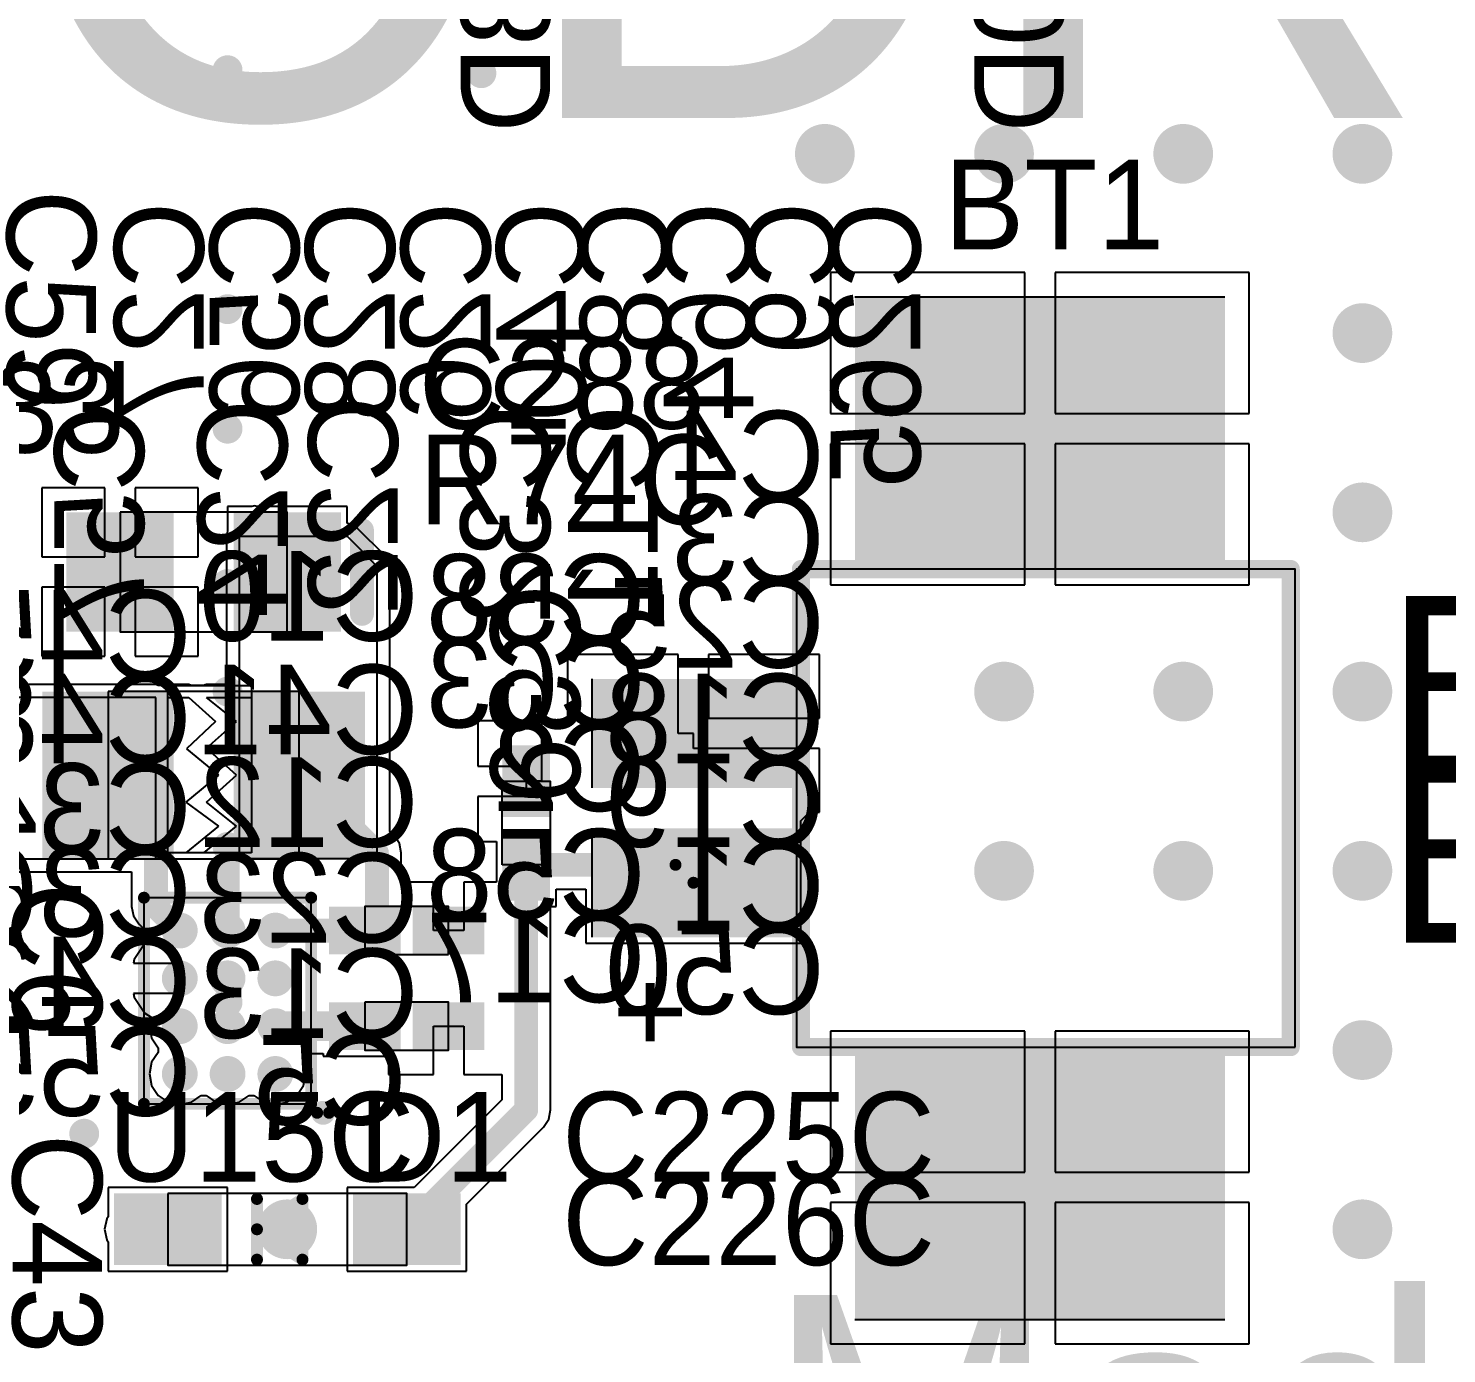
# Model space of a CAD drawing. Header units: millimetres. Extents: x 15 to 122, y 23 to 96.
# Drawn here: x 90.83 to 102.71, y 61.96 to 73.05 of the extents above; entities that cross this region are included whole.
import ezdxf

# ---------------------------------------------------------------- set-up
doc = ezdxf.new("R2010")
doc.units = ezdxf.units.MM
for name, color, linetype in [('BottomLayer', 5, 'Continuous'), ('BottomOverlay', 54, 'Continuous'), ('TopLayer', 1, 'Continuous'), ('TopOverlay', 2, 'Continuous'), ('TopPaste', 8, 'Continuous'), ('TopSolder', 216, 'Continuous'), ('Upper Modules', 80, 'Continuous')]:
    doc.layers.add(name, color=color, linetype=linetype)
doc.styles.get("Standard").update_dxf_attribs({"font": 'ARExthalf2.shx', "width": 0.1})

msp = doc.modelspace()

# ---------------------------------------------------------------- linework, layer by layer
at = {"layer": 'BottomLayer'}
for points, const_width in [([(92.43750118, 72.69999938, 1), (92.56249966, 72.69999938, 1)], 0.12499848), ([(94.56250073999999, 72.6750007, 1), (94.68749921999999, 72.6750007, 1)], 0.12499848), ([(97.37497162, 71.99997791999999, 1), (97.62496858, 71.99997791999999, 1)], 0.2499995), ([(98.87497116, 71.99997791999999, 1), (99.12496811999999, 71.99997791999999, 1)], 0.2499995), ([(100.3749707, 71.99997791999999, 1), (100.62496766, 71.99997791999999, 1)], 0.2499995), ([(101.87497024, 71.99997791999999, 1), (102.1249672, 71.99997791999999, 1)], 0.2499995), ([(92.43750118, 70.70000084, 1), (92.56249966, 70.70000084, 1)], 0.12499848), ([(101.87497024, 70.49997838, 1), (102.1249672, 70.49997838, 1)], 0.2499995), ([(92.43750118, 69.7000003, 1), (92.56249966, 69.7000003, 1)], 0.12499848), ([(101.87497024, 68.99997884, 1), (102.1249672, 68.99997884, 1)], 0.2499995), ([(92.43750118, 68.40000035999999, 1), (92.56249966, 68.40000035999999, 1)], 0.12499848), ([(98.87497116, 67.49997929999999, 1), (99.12496811999999, 67.49997929999999, 1)], 0.2499995), ([(100.3749707, 67.49997929999999, 1), (100.62496766, 67.49997929999999, 1)], 0.2499995), ([(101.87497024, 67.49997929999999, 1), (102.1249672, 67.49997929999999, 1)], 0.2499995), ([(92.43750118, 67.49999962, 1), (92.56249966, 67.49999962, 1)], 0.12499848), ([(92.43750118, 66.19999967999999, 1), (92.56249966, 66.19999967999999, 1)], 0.12499848), ([(98.87497116, 65.99997976, 1), (99.12496811999999, 65.99997976, 1)], 0.2499995), ([(100.3749707, 65.99997976, 1), (100.62496766, 65.99997976, 1)], 0.2499995), ([(101.87497024, 65.99997976, 1), (102.1249672, 65.99997976, 1)], 0.2499995), ([(92.43750118, 64.89999974, 1), (92.56249966, 64.89999974, 1)], 0.12499848), ([(101.87497024, 64.49998022, 1), (102.1249672, 64.49998022, 1)], 0.2499995), ([(92.874973, 62.99998067999999, 1), (93.12496996, 62.99998067999999, 1)], 0.2499995), ([(101.87497024, 62.99998067999999, 1), (102.1249672, 62.99998067999999, 1)], 0.2499995)]:
    msp.add_lwpolyline(points, format="xyb", close=True, dxfattribs=dict(at, const_width=const_width))
at = {"layer": 'TopLayer'}
for p, q in [((99.17289538, 71.00818665999999), (97.54729538, 71.00818665999999)), ((97.54729538, 71.00818665999999), (97.54729538, 69.82708665999999)), ((99.17289538, 69.82708665999999), (99.17289538, 71.00818665999999)), ((101.05249538, 71.00818665999999), (99.42689537999999, 71.00818665999999)), ((99.42689537999999, 71.00818665999999), (99.42689537999999, 69.82708665999999)), ((101.05249538, 69.82708665999999), (101.05249538, 71.00818665999999)), ((97.54729538, 69.82708665999999), (99.17289538, 69.82708665999999)), ((99.42689537999999, 69.82708665999999), (101.05249538, 69.82708665999999)), ((99.17289538, 69.57308666), (97.54729538, 69.57308666)), ((97.54729538, 69.57308666), (97.54729538, 68.39198666)), ((99.17289538, 68.39198666), (99.17289538, 69.57308666)), ((101.05249538, 69.57308666), (99.42689537999999, 69.57308666)), ((99.42689537999999, 69.57308666), (99.42689537999999, 68.39198666)), ((101.05249538, 68.39198666), (101.05249538, 69.57308666)), ((91.47299968, 69.20399671999999), (90.94600048, 69.20399671999999)), ((90.94600048, 69.20399671999999), (90.94600048, 68.62699762)), ((91.47299968, 68.62699762), (91.47299968, 69.20399671999999)), ((92.25399888, 69.20399671999999), (91.72699967999999, 69.20399671999999)), ((91.72699967999999, 69.20399671999999), (91.72699967999999, 68.62699762)), ((92.25399888, 68.62699762), (92.25399888, 69.20399671999999)), ((92.70283466, 69.04999652), (92.50000041999999, 69.04999652)), ((92.50000041999999, 69.04999652), (92.50000041999999, 68.84714196)), ((92.72500124, 69.05440596), (92.70283466, 69.04999652)), ((92.74716782, 69.04999652), (92.72500124, 69.05440596)), ((93.20283366, 69.04999652), (92.74716782, 69.04999652)), ((93.22500024, 69.05440596), (93.20283366, 69.04999652)), ((93.24716681999999, 69.04999652), (93.22500024, 69.05440596)), ((93.49999842, 69.04999652), (93.24716681999999, 69.04999652)), ((93.49999842, 68.90823911999999), (93.49999842, 69.04999652)), ((93.50000096, 68.90823911999999), (93.49999842, 68.90823911999999)), ((93.57653877999999, 68.87653738), (93.50000096, 68.90823911999999)), ((93.82653065999999, 68.62654296), (93.57653877999999, 68.87653738)), ((92.49771188, 68.81436579999999), (92.49176066, 68.79999955999999)), ((92.49176066, 68.79999955999999), (92.49176066, 67.55824436)), ((92.50000041999999, 68.84714196), (92.49559606, 68.82500078)), ((92.49559606, 68.82500078), (92.49771188, 68.81436579999999)), ((92.60000022, 68.79999955999999), (93.50000096, 68.79999955999999)), ((92.60000022, 66.09999988), (92.60000022, 68.79999955999999)), ((93.50000096, 68.79999955999999), (93.74999792, 68.5500026)), ((90.94600048, 68.62699762), (91.47299968, 68.62699762)), ((91.72699967999999, 68.62699762), (92.25399888, 68.62699762)), ((93.82653574, 68.62654042), (93.82653065999999, 68.62654296)), ((93.83582197999999, 68.60412237999999), (93.82653574, 68.62654042)), ((93.74999792, 68.5500026), (93.74999792, 66.09999988)), ((93.85824002, 68.5500026), (93.83582197999999, 68.60412237999999)), ((93.85823748, 68.54999751999999), (93.85824002, 68.5500026)), ((93.85823748, 66.33014928), (93.85823748, 68.54999751999999)), ((97.54729538, 68.39198666), (99.17289538, 68.39198666)), ((99.42689537999999, 68.39198666), (101.05249538, 68.39198666)), ((91.47299968, 68.37299761999999), (90.94600048, 68.37299761999999)), ((90.94600048, 68.37299761999999), (90.94600048, 67.79599852)), ((91.47299968, 67.79599852), (91.47299968, 68.37299761999999)), ((92.25399888, 68.37299761999999), (91.72699967999999, 68.37299761999999)), ((91.72699967999999, 68.37299761999999), (91.72699967999999, 67.79599852)), ((92.25399888, 67.79599852), (92.25399888, 68.37299761999999)), ((90.94600048, 67.79599852), (91.47299968, 67.79599852)), ((91.72699967999999, 67.79599852), (92.25399888, 67.79599852)), ((96.27297738, 67.81058066), (95.34587737999999, 67.81058066)), ((95.34587737999999, 67.81058066), (95.34587737999999, 67.25399553999999)), ((96.27297738, 67.15018065999999), (96.27297738, 67.81058066)), ((97.45407738, 67.81058066), (96.52697737999999, 67.81058066)), ((96.52697737999999, 67.81058066), (96.52697737999999, 67.27718066)), ((97.45407738, 67.27718066), (97.45407738, 67.81058066)), ((91.90000162, 67.55823928), (90.70400198, 67.55823928)), ((91.91988982, 67.55000206), (91.90000162, 67.55823928)), ((92.00000141999999, 67.55824436), (91.98010305999999, 67.55000206)), ((92.1749998, 67.55824436), (92.00000141999999, 67.55824436)), ((92.19490578, 67.54999952), (92.1749998, 67.55824436)), ((92.31304879999999, 67.55758396), (92.29927692, 67.54999952)), ((92.31914479999999, 67.55581866), (92.31304879999999, 67.55758396)), ((92.32500204, 67.55824436), (92.31914479999999, 67.55581866)), ((92.49176066, 67.55824436), (92.32500204, 67.55824436)), ((91.90000162, 67.44999972), (90.34999964, 67.44999972)), ((91.90000162, 66.09999988), (91.90000162, 67.44999972)), ((91.98010305999999, 67.55000206), (91.91988982, 67.55000206)), ((92.00000141999999, 66.14999978), (92.00000141999999, 67.54999952)), ((92.00000141999999, 67.54999952), (92.70000256, 67.54999952)), ((92.00000141999999, 66.15000232), (92.00000141999999, 67.4500048)), ((92.00000141999999, 67.4500048), (92.1749998, 67.4500048)), ((92.1749998, 67.4500048), (92.40000062, 67.25000265999999)), ((92.29927692, 67.54999952), (92.19490578, 67.54999952)), ((92.57500153999999, 67.25000265999999), (92.32500204, 67.4500048)), ((92.32500204, 67.4500048), (92.70000001999999, 67.4500048)), ((92.70000001999999, 67.4500048), (92.70000001999999, 66.15000232)), ((92.70000256, 67.54999952), (92.70000256, 66.14999978)), ((92.40000062, 67.25000265999999), (92.15533257999999, 67.02100641999999)), ((92.32500204, 67.02500438), (92.57500153999999, 67.25000265999999)), ((94.87300304, 67.25399553999999), (94.59600334, 67.25399553999999)), ((94.59600334, 67.25399553999999), (94.59600334, 66.87699604)), ((94.87300304, 66.87699604), (94.87300304, 67.25399553999999)), ((95.34587737999999, 67.25399553999999), (95.12700303999999, 67.25399553999999)), ((95.12700303999999, 67.25399553999999), (95.12700303999999, 66.74999604)), ((96.52697737999999, 67.27718066), (97.45407738, 67.27718066)), ((96.39997738, 67.15018065999999), (96.27297738, 67.15018065999999)), ((96.39997738, 67.02318066), (96.39997738, 67.15018065999999)), ((92.15533257999999, 67.02100641999999), (92.42500184, 66.80000356)), ((92.57500153999999, 66.80000356), (92.32500204, 67.02500438)), ((97.45407738, 67.02318066), (96.39997738, 67.02318066)), ((97.45407738, 66.48978066), (97.45407738, 67.02318066)), ((94.59600334, 66.87699604), (94.87300304, 66.87699604)), ((92.42500184, 66.80000356), (92.15000112, 66.57500274)), ((92.32500204, 66.57500274), (92.57500153999999, 66.80000356)), ((95.12700303999999, 66.74999604), (95.00000304, 66.74999604)), ((95.00000304, 66.74999604), (95.00000304, 66.62299603999999)), ((95.00000304, 66.62299603999999), (94.59600334, 66.62299603999999)), ((94.59600334, 66.62299603999999), (94.59600334, 66.24599654)), ((92.15000112, 66.57500274), (92.42500184, 66.37500313999999)), ((92.57500153999999, 66.37500313999999), (92.32500204, 66.57500274)), ((97.30007972, 66.4190696), (97.37079078, 66.48978066)), ((97.37079078, 66.48978066), (97.45407738, 66.48978066)), ((92.42500184, 66.37500313999999), (92.15000112, 66.15000232)), ((92.30000082, 66.15000232), (92.57500153999999, 66.37500313999999)), ((97.30007717999999, 65.39359286), (97.30007717999999, 66.40638992)), ((97.30007717999999, 66.40638992), (97.30007972, 66.40638992)), ((97.30007972, 66.40638992), (97.30007972, 66.4190696)), ((93.89418355999999, 66.2942032), (93.85823748, 66.33014928)), ((93.89419117999999, 66.29419811999999), (93.89418355999999, 66.2942032)), ((93.9383948, 66.22804128), (93.89419117999999, 66.29419811999999)), ((92.15000112, 66.15000232), (92.00000141999999, 66.15000232)), ((92.70000256, 66.14999978), (92.00000141999999, 66.14999978)), ((92.60000022, 66.15000486), (92.30000082, 66.15000232)), ((92.60000022, 66.15000232), (92.60000022, 66.15000486)), ((92.70000001999999, 66.15000232), (92.60000022, 66.15000232)), ((93.95391674, 66.15000486), (93.9383948, 66.22804128)), ((93.95391674, 65.90399823999999), (93.95391674, 66.15000486)), ((94.59600334, 66.24599654), (94.75000354, 66.24599654)), ((94.75000354, 66.24599654), (94.75000354, 65.90399823999999)), ((89.90000054, 66.09999988), (91.90000162, 66.09999988)), ((93.74999792, 66.09999988), (92.60000022, 66.09999988)), ((90.74176924, 65.99176032), (91.6960828, 65.99176032)), ((91.6960828, 65.99176032), (91.6960828, 65.70000068)), ((94.22299926, 65.90399823999999), (93.95391674, 65.90399823999999)), ((94.22299926, 65.49999853999999), (94.22299926, 65.90399823999999)), ((94.75000354, 65.90399823999999), (94.47699926, 65.90399823999999)), ((94.47699926, 65.90399823999999), (94.47699926, 65.49999853999999)), ((95.25000254, 65.70002353999999), (95.25000254, 65.84610402)), ((95.25000254, 65.84610402), (95.49987757999999, 65.84610402)), ((95.49987757999999, 65.84610402), (95.49987757999999, 65.39359286)), ((91.6960828, 65.70000068), (91.71160474, 65.62196426)), ((95.20392186, 64.00000154), (95.20392186, 65.70002353999999)), ((95.20392186, 65.70002353999999), (95.25000254, 65.70002353999999)), ((91.71160474, 65.62196426), (91.75580835999999, 65.55580742)), ((91.75580835999999, 65.55580742), (91.81991033999999, 65.49170798)), ((91.81991033999999, 65.49170798), (91.81010848, 65.39218824)), ((94.47699926, 65.49999853999999), (94.22299926, 65.49999853999999)), ((91.80873179999999, 65.39126876), (91.71944064, 65.25763427999999)), ((91.81010848, 65.39218824), (91.80873179999999, 65.39126876)), ((95.49987757999999, 65.39359286), (97.30007717999999, 65.39359286)), ((91.71944064, 65.25763427999999), (91.71334718, 65.22700188)), ((91.71334718, 65.22700188), (92.09999868, 65.22700188)), ((92.09999868, 65.22700188), (92.09999868, 64.97300188)), ((92.09999868, 64.97300188), (91.71334718, 64.97300188)), ((91.71334718, 64.97300188), (91.71944064, 64.94236948)), ((91.71944064, 64.94236948), (91.80873179999999, 64.808735)), ((91.80873179999999, 64.808735), (91.85992804, 64.77452882)), ((91.85992804, 64.77452882), (91.84510205999999, 64.70000014)), ((91.84510205999999, 64.70000014), (91.86450511999999, 64.60245651999999)), ((91.86450511999999, 64.60245651999999), (91.91976027999999, 64.51976427999999)), ((94.22299926, 64.2959979), (94.22299926, 64.6999976)), ((94.22299926, 64.6999976), (94.47699926, 64.6999976)), ((94.47699926, 64.6999976), (94.47699926, 64.2959979)), ((99.17289538, 64.65818666), (97.54729538, 64.65818666)), ((97.54729538, 64.65818666), (97.54729538, 63.47708666)), ((99.17289538, 63.47708666), (99.17289538, 64.65818666)), ((101.05249538, 64.65818666), (99.42689537999999, 64.65818666)), ((99.42689537999999, 64.65818666), (99.42689537999999, 63.47708666)), ((101.05249538, 63.47708666), (101.05249538, 64.65818666)), ((91.91976027999999, 64.4802368), (91.86450511999999, 64.39754456)), ((91.91976027999999, 64.51976427999999), (91.91976027999999, 64.4802368)), ((93.13633899999999, 64.39329513999999), (93.19977804, 64.4705975)), ((93.19977804, 64.4705975), (93.29999882, 64.4705975)), ((93.29999882, 64.4705975), (93.29999882, 64.4499981)), ((91.86450511999999, 64.39754456), (91.84510205999999, 64.30000093999999)), ((93.15489624, 64.30000093999999), (93.13633899999999, 64.39329513999999)), ((93.29999882, 64.4499981), (93.84599976, 64.4499981)), ((93.84599976, 64.4499981), (93.84599976, 64.2959979)), ((91.84510205999999, 64.30000093999999), (91.86450511999999, 64.20245732)), ((93.13549318, 64.20245732), (93.15489624, 64.30000093999999)), ((93.84599976, 64.2959979), (94.22299926, 64.2959979)), ((94.47699926, 64.2959979), (94.79608422, 64.2959979)), ((94.79608422, 64.2959979), (94.79608422, 64.0844667)), ((91.86450511999999, 64.20245732), (91.91976027999999, 64.11976254)), ((91.91976027999999, 64.11976254), (92.00245505999999, 64.06450738)), ((92.1975423, 64.06450738), (92.28023454, 64.11976254)), ((92.28023454, 64.11976254), (92.31976456, 64.11976254)), ((92.31976456, 64.11976254), (92.4024568, 64.06450738)), ((92.59754403999999, 64.06450738), (92.68023627999999, 64.11976254)), ((92.68023627999999, 64.11976254), (92.71976375999999, 64.11976254)), ((92.71976375999999, 64.11976254), (92.80245599999999, 64.06450738)), ((92.99754324, 64.06450738), (93.08023802, 64.11976254)), ((93.08023802, 64.11976254), (93.13549318, 64.20245732)), ((92.00245505999999, 64.06450738), (92.09999868, 64.04510432)), ((92.09999868, 64.04510432), (92.1975423, 64.06450738)), ((92.4024568, 64.06450738), (92.50000041999999, 64.04510432)), ((92.50000041999999, 64.04510432), (92.59754403999999, 64.06450738)), ((92.80245599999999, 64.06450738), (92.89999961999999, 64.04510432)), ((92.89999961999999, 64.04510432), (92.99754324, 64.06450738)), ((94.79608422, 64.0844667), (94.06161528, 63.3500003)), ((95.18839992, 63.92196512), (95.20392186, 64.00000154)), ((95.14419629999999, 63.85580828), (95.18839992, 63.92196512)), ((94.5000015, 63.21161348), (95.14418868, 63.8558032)), ((95.14418868, 63.8558032), (95.14419629999999, 63.85580828)), ((97.54729538, 63.47708666), (99.17289538, 63.47708666)), ((99.42689537999999, 63.47708666), (101.05249538, 63.47708666)), ((92.50000041999999, 63.3500003), (91.50000242, 63.3500003)), ((91.50000242, 63.3500003), (91.50000242, 63.10566499999999)), ((92.50000041999999, 62.6500017), (92.50000041999999, 63.3500003)), ((94.06161528, 63.3500003), (93.50000349999999, 63.3500003)), ((93.50000349999999, 63.3500003), (93.50000349999999, 62.6500017)), ((94.5000015, 62.6500017), (94.5000015, 63.21161348)), ((99.17289538, 63.22308666), (97.54729538, 63.22308666)), ((97.54729538, 63.22308666), (97.54729538, 62.04198666)), ((99.17289538, 62.04198666), (99.17289538, 63.22308666)), ((101.05249538, 63.22308666), (99.42689537999999, 63.22308666)), ((99.42689537999999, 63.22308666), (99.42689537999999, 62.04198666)), ((101.05249538, 62.04198666), (101.05249538, 63.22308666)), ((91.48805933999999, 63.08779102), (91.47059684, 63.000001)), ((91.50000242, 63.10566499999999), (91.48805933999999, 63.08779102)), ((91.47059684, 63.000001), (91.48805933999999, 62.91221098)), ((91.48805933999999, 62.91221098), (91.50000242, 62.89433699999999)), ((91.50000242, 62.89433699999999), (91.50000242, 62.6500017)), ((91.50000242, 62.6500017), (92.50000041999999, 62.6500017)), ((93.50000349999999, 62.6500017), (94.5000015, 62.6500017)), ((97.54729538, 62.04198666), (99.17289538, 62.04198666)), ((99.42689537999999, 62.04198666), (101.05249538, 62.04198666))]:
    msp.add_line(p, q, dxfattribs=at)
for points, const_width in [([(97.37497162, 71.99997791999999, 1), (97.62496858, 71.99997791999999, 1)], 0.2499995), ([(98.87497116, 71.99997791999999, 1), (99.12496811999999, 71.99997791999999, 1)], 0.2499995), ([(100.3749707, 71.99997791999999, 1), (100.62496766, 71.99997791999999, 1)], 0.2499995), ([(101.87497024, 71.99997791999999, 1), (102.1249672, 71.99997791999999, 1)], 0.2499995), ([(97.86249921999999, 70.62499971999999, 1), (97.98749769999999, 70.62499971999999, 1)], 0.12499848), ([(98.11250125999999, 70.62499971999999, 1), (98.23749973999999, 70.62499971999999, 1)], 0.12499848), ([(101.87497024, 70.49997838, 1), (102.1249672, 70.49997838, 1)], 0.2499995), ([(101.87497024, 68.99997884, 1), (102.1249672, 68.99997884, 1)], 0.2499995), ([(91.26250225999999, 68.77500341999999, 1), (91.38750074, 68.77500341999999, 1)], 0.12499848), ([(92.66250199999999, 68.82500078, 1), (92.78750047999999, 68.82500078, 1)], 0.12499848), ([(93.16250099999999, 68.82500078, 1), (93.28749948, 68.82500078, 1)], 0.12499848), ([(100.3624993, 68.77500088, 1), (100.48749778, 68.77500088, 1)], 0.12499848), ([(100.61250134, 68.77500088, 1), (100.73749982, 68.77500088, 1)], 0.12499848), ([(91.26250225999999, 68.5000027, 1), (91.38750074, 68.5000027, 1)], 0.12499848), ([(91.56250166, 68.50000016, 1), (91.68750014, 68.50000016, 1)], 0.12499848), ([(92.66249945999999, 68.55000006, 1), (92.78749794, 68.55000006, 1)], 0.12499848), ([(93.16250099999999, 68.55000006, 1), (93.28749948, 68.55000006, 1)], 0.12499848), ([(92.68750068, 68.20000076, 1), (92.81249916, 68.20000076, 1)], 0.12499848), ([(93.16250099999999, 68.22500198, 1), (93.28749948, 68.22500198, 1)], 0.12499848), ([(98.87497116, 67.49997929999999, 1), (99.12496811999999, 67.49997929999999, 1)], 0.2499995), ([(100.3749707, 67.49997929999999, 1), (100.62496766, 67.49997929999999, 1)], 0.2499995), ([(101.87497024, 67.49997929999999, 1), (102.1249672, 67.49997929999999, 1)], 0.2499995), ([(91.44999998, 66.80000356, 1), (91.54999978, 66.80000356, 1)], 0.0999998), ([(93.04999932, 66.80000356, 1), (93.14999911999999, 66.80000356, 1)], 0.0999998), ([(93.04999932, 66.80000356, 1), (93.14999911999999, 66.80000356, 1)], 0.0999998), ([(91.44999998, 66.70000376, 1), (91.54999978, 66.70000376, 1)], 0.0999998), ([(91.44999998, 66.70000376, 1), (91.54999978, 66.70000376, 1)], 0.0999998), ([(93.04999932, 66.70000121999999, 1), (93.14999911999999, 66.70000121999999, 1)], 0.0999998), ([(93.04999932, 66.70000121999999, 1), (93.14999911999999, 66.70000121999999, 1)], 0.0999998), ([(91.85000172, 66.30000202, 1), (91.95000152, 66.30000202, 1)], 0.0999998), ([(91.85000172, 66.30000202, 1), (91.95000152, 66.30000202, 1)], 0.0999998), ([(93.69999802, 66.15000486, 1), (93.79999782, 66.15000486, 1)], 0.0999998), ([(93.69999802, 66.15000486, 1), (93.79999782, 66.15000486, 1)], 0.0999998), ([(98.87497116, 65.99997976, 1), (99.12496811999999, 65.99997976, 1)], 0.2499995), ([(100.3749707, 65.99997976, 1), (100.62496766, 65.99997976, 1)], 0.2499995), ([(101.87497024, 65.99997976, 1), (102.1249672, 65.99997976, 1)], 0.2499995), ([(92.45000051999999, 66.10000242, 1), (92.55000032, 66.10000242, 1)], 0.0999998), ([(92.45000051999999, 66.10000242, 1), (92.55000032, 66.10000242, 1)], 0.0999998), ([(94.95000313999999, 66.05002284, 1), (95.05000294, 66.05002284, 1)], 0.0999998), ([(94.95000313999999, 66.05002284, 1), (95.05000294, 66.05002284, 1)], 0.0999998), ([(96.19994729999999, 66.05002284, 1), (96.2999471, 66.05002284, 1)], 0.0999998), ([(96.22494852, 66.05002284, 1), (96.27494587999999, 66.05002284, 1)], 0.0499999), ([(96.3749787, 65.89999266, 1), (96.42497605999999, 65.89999266, 1)], 0.0499999), ([(91.85000172, 65.70000068, 1), (91.95000152, 65.70000068, 1)], 0.0999998), ([(91.85000172, 65.70000068, 1), (91.95000152, 65.70000068, 1)], 0.0999998), ([(92.0250001, 65.50000107999999, 1), (92.17499726, 65.50000107999999, 1)], 0.1499997), ([(92.04999878, 65.50000362, 1), (92.14999858, 65.50000362, 1)], 0.0999998), ([(92.42500184, 65.50000107999999, 1), (92.57499899999999, 65.50000107999999, 1)], 0.1499997), ([(92.45000051999999, 65.50000362, 1), (92.55000032, 65.50000362, 1)], 0.0999998), ([(92.82500103999999, 65.50000107999999, 1), (92.9749982, 65.50000107999999, 1)], 0.1499997), ([(92.84999972, 65.50000362, 1), (92.94999951999999, 65.50000362, 1)], 0.0999998), ([(93.69999548, 65.50000362, 1), (93.79999527999999, 65.50000362, 1)], 0.0999998), ([(93.69999548, 65.50000362, 1), (93.79999527999999, 65.50000362, 1)], 0.0999998), ([(93.69999802, 65.50000107999999, 1), (93.79999782, 65.50000107999999, 1)], 0.0999998), ([(93.69999802, 65.50000107999999, 1), (93.79999782, 65.50000107999999, 1)], 0.0999998), ([(94.33750246, 65.50000107999999, 1), (94.46250094, 65.50000107999999, 1)], 0.12499848), ([(92.0250001, 65.10000188, 1), (92.17499726, 65.10000188, 1)], 0.1499997), ([(92.03749943999999, 65.10000441999999, 1), (92.16249791999999, 65.10000441999999, 1)], 0.12499848), ([(92.42500184, 65.10000188, 1), (92.57499899999999, 65.10000188, 1)], 0.1499997), ([(92.82500103999999, 65.10000188, 1), (92.9749982, 65.10000188, 1)], 0.1499997), ([(92.83750038, 65.10000441999999, 1), (92.96249886, 65.10000441999999, 1)], 0.12499848), ([(92.0250001, 64.70000014, 1), (92.17499726, 64.70000014, 1)], 0.1499997), ([(92.03749943999999, 64.70000268, 1), (92.16249791999999, 64.70000268, 1)], 0.12499848), ([(92.42500184, 64.70000014, 1), (92.57499899999999, 64.70000014, 1)], 0.1499997), ([(92.82500103999999, 64.70000014, 1), (92.9749982, 64.70000014, 1)], 0.1499997), ([(92.83750038, 64.70000268, 1), (92.96249886, 64.70000268, 1)], 0.12499848), ([(93.58749888, 64.70000268, 1), (93.71249736, 64.70000268, 1)], 0.12499848), ([(93.58749888, 64.70000268, 1), (93.71249736, 64.70000268, 1)], 0.12499848), ([(93.68749614, 64.70000268, 1), (93.81249462, 64.70000268, 1)], 0.12499848), ([(93.68749867999999, 64.70000014, 1), (93.81249715999999, 64.70000014, 1)], 0.12499848), ([(94.33750246, 64.70000014, 1), (94.46250094, 64.70000014, 1)], 0.12499848), ([(101.87497024, 64.49998022, 1), (102.1249672, 64.49998022, 1)], 0.2499995), ([(92.0250001, 64.30000093999999, 1), (92.17499726, 64.30000093999999, 1)], 0.1499997), ([(92.42500184, 64.30000093999999, 1), (92.57499899999999, 64.30000093999999, 1)], 0.1499997), ([(92.43749864, 64.30000348, 1), (92.56249711999999, 64.30000348, 1)], 0.12499848), ([(92.82500103999999, 64.30000093999999, 1), (92.9749982, 64.30000093999999, 1)], 0.1499997), ([(92.83750038, 64.30000093999999, 1), (92.96249886, 64.30000093999999, 1)], 0.12499848), ([(97.86249921999999, 64.27499972, 1), (97.98749769999999, 64.27499972, 1)], 0.12499848), ([(98.11250125999999, 64.27499972, 1), (98.23749973999999, 64.27499972, 1)], 0.12499848), ([(94.95000313999999, 64.00000154, 1), (95.05000294, 64.00000154, 1)], 0.0999998), ([(94.95000313999999, 64.00000154, 1), (95.05000294, 64.00000154, 1)], 0.0999998), ([(91.23750104, 63.7999994, 1), (91.36249952, 63.7999994, 1)], 0.12499848), ([(92.874973, 62.99998067999999, 1), (93.12496996, 62.99998067999999, 1)], 0.2499995), ([(101.87497024, 62.99998067999999, 1), (102.1249672, 62.99998067999999, 1)], 0.2499995), ([(91.63750277999999, 63.000001, 1), (91.76250126, 63.000001, 1)], 0.12499848), ([(93.95000259999999, 63.000001, 1), (94.0500024, 63.000001, 1)], 0.0999998), ([(100.3624993, 62.42500088, 1), (100.48749778, 62.42500088, 1)], 0.12499848), ([(100.61250134, 62.42500088, 1), (100.73749982, 62.42500088, 1)], 0.12499848)]:
    msp.add_lwpolyline(points, format="xyb", close=True, dxfattribs=dict(at, const_width=const_width))
for points, const_width in [([(91.49999987999999, 66.70000376), (91.49999987999999, 66.80000356)], 0.1999996), ([(93.09999922, 66.80000356), (93.74999792, 66.15000486)], 0.1999996), ([(93.09999922, 66.70000121999999), (93.09999922, 66.80000356)], 0.1999996), ([(91.49999987999999, 66.70000376), (91.90000162, 66.30000202)], 0.1999996), ([(92.50000041999999, 66.10000242), (93.09999922, 66.70000121999999)], 0.1999996), ([(91.90000162, 65.70000068), (91.90000162, 66.30000202)], 0.1999996), ([(93.74999792, 65.50000107999999), (93.74999792, 66.15000486)], 0.1999996), ([(92.50000041999999, 65.50000362), (92.50000041999999, 66.10000242)], 0.1999996), ([(95.00000304, 64.00000154), (95.00000304, 66.05002284)], 0.1999996), ([(95.00000304, 66.05002284), (96.2499472, 66.05002284)], 0.1999996), ([(96.2499472, 66.05002284), (96.39997738, 65.89999266)], 0.0999998), ([(91.90000162, 65.70000068), (92.09999868, 65.50000362)], 0.1999996), ([(92.89999961999999, 65.50000362), (93.74999538, 65.50000362)], 0.1999996), ([(93.74999538, 65.50000362), (93.74999792, 65.50000107999999)], 0.1999996), ([(92.89999961999999, 64.70000268), (93.64999811999999, 64.70000268)], 0.2499995), ([(93.64999811999999, 64.70000268), (93.74999538, 64.70000268)], 0.2499995), ([(94.0000025, 63.000001), (95.00000304, 64.00000154)], 0.1999996)]:
    msp.add_lwpolyline(points, dxfattribs=dict(at, const_width=const_width))
for points in [[(100.79849538, 70.75418666), (97.80129538, 70.75418666), (100.79849538, 68.64598665999999), (97.80129538, 68.64598665999999)], [(91.20000048, 68.94999672), (91.20000048, 68.04999852), (91.99999887999999, 68.94999672), (91.99999887999999, 68.04999852)], [(92.60000022, 68.94999672), (92.60000022, 68.04999852), (93.39999861999999, 68.94999672), (93.39999861999999, 68.04999852)], [(97.20007738, 67.55658066), (95.59987738, 67.55658066), (97.20007738, 66.74378066), (95.59987738, 66.74378066)], [(91.00000088, 67.45000225999999), (91.00000088, 66.15000486), (91.99999887999999, 67.45000225999999), (91.99999887999999, 66.15000486)], [(92.60000022, 67.45000225999999), (92.60000022, 66.15000486), (93.59999821999999, 67.45000225999999), (93.59999821999999, 66.15000486)], [(95.15000273999999, 66.99999554), (94.85000334, 66.99999554), (95.15000273999999, 66.49999654), (94.85000334, 66.49999654)], [(95.15000273999999, 66.30002234), (94.85000334, 66.30002234), (95.15000273999999, 65.80002334), (94.85000334, 65.80002334)], [(97.20007738, 66.30639266), (95.59987738, 66.30639266), (97.20007738, 65.49359265999999), (95.59987738, 65.49359265999999)], [(93.39999861999999, 65.64999824), (93.39999861999999, 65.34999884), (93.89999762, 65.64999824), (93.89999762, 65.34999884)], [(94.09999975999999, 65.64999824), (94.09999975999999, 65.34999884), (94.59999875999999, 65.64999824), (94.59999875999999, 65.34999884)], [(93.39999861999999, 64.8499973), (93.39999861999999, 64.5499979), (93.89999762, 64.8499973), (93.89999762, 64.5499979)], [(94.09999975999999, 64.8499973), (94.09999975999999, 64.5499979), (94.59999875999999, 64.8499973), (94.59999875999999, 64.5499979)], [(100.79849538, 64.40418666), (97.80129538, 64.40418666), (100.79849538, 62.29598666), (97.80129538, 62.29598666)], [(92.40000062, 62.7500015), (92.40000062, 63.2500005), (91.60000222, 62.7500015), (91.60000222, 63.2500005)], [(94.40000169999999, 62.7500015), (94.40000169999999, 63.2500005), (93.6000033, 62.7500015), (93.6000033, 63.2500005)]]:
    msp.add_solid(points, dxfattribs=at)
at = {"layer": 'TopOverlay'}
for points, const_width in [([(93.62506547999999, 68.14999832), (93.62506547999999, 68.84999945999999)], 0.1999996), ([(97.29989938, 64.52509065999999), (97.29989938, 68.52508266)], 0.1524), ([(97.29989938, 68.52508266), (101.39996738, 68.52508266)], 0.1524), ([(101.39996738, 64.52509065999999), (101.39996738, 68.52508266)], 0.1524), ([(91.79999928, 64.04999889999999), (91.79999928, 65.77499926)], 0.0999998), ([(91.79999928, 65.77499926), (93.20000155999999, 65.77499926)], 0.0999998), ([(93.20000155999999, 64.04999889999999), (93.20000155999999, 65.77499926)], 0.0999998), ([(97.29989938, 64.52509065999999), (101.39996738, 64.52509065999999)], 0.1524), ([(91.79999928, 64.04999889999999), (93.20000155999999, 64.04999889999999)], 0.0999998), ([(92.74600196, 63.000001), (93.12700196, 63.254001)], 0.0999998), ([(92.74600196, 62.746001), (92.74600196, 63.254001)], 0.0999998), ([(93.12700196, 62.746001), (93.12700196, 63.254001)], 0.0999998), ([(92.74600196, 63.000001), (93.12700196, 62.746001)], 0.0999998)]:
    msp.add_lwpolyline(points, dxfattribs=dict(at, const_width=const_width))
for points, const_width in [([(93.57506558, 68.84999945999999, 1), (93.67506537999999, 68.84999945999999, 1)], 0.0999998), ([(97.26179938, 68.52508266, 1), (97.33799938, 68.52508266, 1)], 0.07619999999999999), ([(97.26179938, 68.52508266, 1), (97.33799938, 68.52508266, 1)], 0.07619999999999999), ([(101.36186738, 68.52508266, 1), (101.43806738, 68.52508266, 1)], 0.07619999999999999), ([(101.36186738, 68.52508266, 1), (101.43806738, 68.52508266, 1)], 0.07619999999999999), ([(93.57506558, 68.14999832, 1), (93.67506537999999, 68.14999832, 1)], 0.0999998), ([(91.7750006, 65.77499926, 1), (91.82499795999999, 65.77499926, 1)], 0.0499999), ([(91.7750006, 65.77499926, 1), (91.82499795999999, 65.77499926, 1)], 0.0499999), ([(93.17500288, 65.77499926, 1), (93.22500024, 65.77499926, 1)], 0.0499999), ([(93.17500288, 65.77499926, 1), (93.22500024, 65.77499926, 1)], 0.0499999), ([(97.26179938, 64.52509065999999, 1), (97.33799938, 64.52509065999999, 1)], 0.07619999999999999), ([(97.26179938, 64.52509065999999, 1), (97.33799938, 64.52509065999999, 1)], 0.07619999999999999), ([(101.36186738, 64.52509065999999, 1), (101.43806738, 64.52509065999999, 1)], 0.07619999999999999), ([(101.36186738, 64.52509065999999, 1), (101.43806738, 64.52509065999999, 1)], 0.07619999999999999), ([(91.7750006, 64.04999889999999, 1), (91.82499795999999, 64.04999889999999, 1)], 0.0499999), ([(91.7750006, 64.04999889999999, 1), (91.82499795999999, 64.04999889999999, 1)], 0.0499999), ([(93.17500288, 64.04999889999999, 1), (93.22500024, 64.04999889999999, 1)], 0.0499999), ([(93.17500288, 64.04999889999999, 1), (93.22500024, 64.04999889999999, 1)], 0.0499999), ([(93.34999871999999, 63.97500032, 1), (93.24999892, 63.97500032, 1)], 0.0999998), ([(93.22500024, 63.97500032, 1), (93.27499759999999, 63.97500032, 1)], 0.0499999), ([(93.32500003999999, 63.97500032, 1), (93.3749974, 63.97500032, 1)], 0.0499999), ([(92.72100327999999, 63.254001, 1), (92.77100064, 63.254001, 1)], 0.0499999), ([(93.10200327999999, 63.254001, 1), (93.15200064, 63.254001, 1)], 0.0499999), ([(93.10200327999999, 63.254001, 1), (93.15200064, 63.254001, 1)], 0.0499999), ([(92.72100327999999, 63.000001, 1), (92.77100064, 63.000001, 1)], 0.0499999), ([(92.72100327999999, 63.000001, 1), (92.77100064, 63.000001, 1)], 0.0499999), ([(92.72100327999999, 62.746001, 1), (92.77100064, 62.746001, 1)], 0.0499999), ([(93.10200327999999, 62.746001, 1), (93.15200064, 62.746001, 1)], 0.0499999), ([(93.10200327999999, 62.746001, 1), (93.15200064, 62.746001, 1)], 0.0499999)]:
    msp.add_lwpolyline(points, format="xyb", close=True, dxfattribs=dict(at, const_width=const_width))
at = {"layer": 'TopPaste', "const_width": 0.1499997}
for points in [[(92.0250001, 65.50000107999999, 1), (92.17499726, 65.50000107999999, 1)], [(92.0250001, 65.50000107999999, 1), (92.17499726, 65.50000107999999, 1)], [(92.42500184, 65.50000107999999, 1), (92.57499899999999, 65.50000107999999, 1)], [(92.42500184, 65.50000107999999, 1), (92.57499899999999, 65.50000107999999, 1)], [(92.82500103999999, 65.50000107999999, 1), (92.9749982, 65.50000107999999, 1)], [(92.82500103999999, 65.50000107999999, 1), (92.9749982, 65.50000107999999, 1)], [(92.0250001, 65.10000188, 1), (92.17499726, 65.10000188, 1)], [(92.0250001, 65.10000188, 1), (92.17499726, 65.10000188, 1)], [(92.42500184, 65.10000188, 1), (92.57499899999999, 65.10000188, 1)], [(92.42500184, 65.10000188, 1), (92.57499899999999, 65.10000188, 1)], [(92.82500103999999, 65.10000188, 1), (92.9749982, 65.10000188, 1)], [(92.82500103999999, 65.10000188, 1), (92.9749982, 65.10000188, 1)], [(92.0250001, 64.70000014, 1), (92.17499726, 64.70000014, 1)], [(92.0250001, 64.70000014, 1), (92.17499726, 64.70000014, 1)], [(92.42500184, 64.70000014, 1), (92.57499899999999, 64.70000014, 1)], [(92.42500184, 64.70000014, 1), (92.57499899999999, 64.70000014, 1)], [(92.82500103999999, 64.70000014, 1), (92.9749982, 64.70000014, 1)], [(92.82500103999999, 64.70000014, 1), (92.9749982, 64.70000014, 1)], [(92.0250001, 64.30000093999999, 1), (92.17499726, 64.30000093999999, 1)], [(92.0250001, 64.30000093999999, 1), (92.17499726, 64.30000093999999, 1)], [(92.42500184, 64.30000093999999, 1), (92.57499899999999, 64.30000093999999, 1)], [(92.42500184, 64.30000093999999, 1), (92.57499899999999, 64.30000093999999, 1)], [(92.82500103999999, 64.30000093999999, 1), (92.9749982, 64.30000093999999, 1)], [(92.82500103999999, 64.30000093999999, 1), (92.9749982, 64.30000093999999, 1)]]:
    msp.add_lwpolyline(points, format="xyb", close=True, dxfattribs=at)
at = {"layer": 'TopPaste'}
for points in [[(100.79849538, 70.75418666), (97.80129538, 70.75418666), (100.79849538, 68.64598665999999), (97.80129538, 68.64598665999999)], [(100.79849538, 70.75418666), (97.80129538, 70.75418666), (100.79849538, 68.64598665999999), (97.80129538, 68.64598665999999)], [(91.20000048, 68.94999672), (91.20000048, 68.04999852), (91.99999887999999, 68.94999672), (91.99999887999999, 68.04999852)], [(91.20000048, 68.94999672), (91.20000048, 68.04999852), (91.99999887999999, 68.94999672), (91.99999887999999, 68.04999852)], [(92.60000022, 68.94999672), (92.60000022, 68.04999852), (93.39999861999999, 68.94999672), (93.39999861999999, 68.04999852)], [(92.60000022, 68.94999672), (92.60000022, 68.04999852), (93.39999861999999, 68.94999672), (93.39999861999999, 68.04999852)], [(97.20007738, 67.55658066), (95.59987738, 67.55658066), (97.20007738, 66.74378066), (95.59987738, 66.74378066)], [(97.20007738, 67.55658066), (95.59987738, 67.55658066), (97.20007738, 66.74378066), (95.59987738, 66.74378066)], [(91.00000088, 67.45000225999999), (91.00000088, 66.15000486), (91.99999887999999, 67.45000225999999), (91.99999887999999, 66.15000486)], [(91.00000088, 67.45000225999999), (91.00000088, 66.15000486), (91.99999887999999, 67.45000225999999), (91.99999887999999, 66.15000486)], [(92.60000022, 67.45000225999999), (92.60000022, 66.15000486), (93.59999821999999, 67.45000225999999), (93.59999821999999, 66.15000486)], [(92.60000022, 67.45000225999999), (92.60000022, 66.15000486), (93.59999821999999, 67.45000225999999), (93.59999821999999, 66.15000486)], [(95.15000273999999, 66.99999554), (94.85000334, 66.99999554), (95.15000273999999, 66.49999654), (94.85000334, 66.49999654)], [(95.15000273999999, 66.99999554), (94.85000334, 66.99999554), (95.15000273999999, 66.49999654), (94.85000334, 66.49999654)], [(95.15000273999999, 66.30002234), (94.85000334, 66.30002234), (95.15000273999999, 65.80002334), (94.85000334, 65.80002334)], [(95.15000273999999, 66.30002234), (94.85000334, 66.30002234), (95.15000273999999, 65.80002334), (94.85000334, 65.80002334)], [(97.20007738, 66.30639266), (95.59987738, 66.30639266), (97.20007738, 65.49359265999999), (95.59987738, 65.49359265999999)], [(97.20007738, 66.30639266), (95.59987738, 66.30639266), (97.20007738, 65.49359265999999), (95.59987738, 65.49359265999999)], [(93.39999861999999, 65.64999824), (93.39999861999999, 65.34999884), (93.89999762, 65.64999824), (93.89999762, 65.34999884)], [(93.39999861999999, 65.64999824), (93.39999861999999, 65.34999884), (93.89999762, 65.64999824), (93.89999762, 65.34999884)], [(94.09999975999999, 65.64999824), (94.09999975999999, 65.34999884), (94.59999875999999, 65.64999824), (94.59999875999999, 65.34999884)], [(94.09999975999999, 65.64999824), (94.09999975999999, 65.34999884), (94.59999875999999, 65.64999824), (94.59999875999999, 65.34999884)], [(93.39999861999999, 64.8499973), (93.39999861999999, 64.5499979), (93.89999762, 64.8499973), (93.89999762, 64.5499979)], [(93.39999861999999, 64.8499973), (93.39999861999999, 64.5499979), (93.89999762, 64.8499973), (93.89999762, 64.5499979)], [(94.09999975999999, 64.8499973), (94.09999975999999, 64.5499979), (94.59999875999999, 64.8499973), (94.59999875999999, 64.5499979)], [(94.09999975999999, 64.8499973), (94.09999975999999, 64.5499979), (94.59999875999999, 64.8499973), (94.59999875999999, 64.5499979)], [(100.79849538, 64.40418666), (97.80129538, 64.40418666), (100.79849538, 62.29598666), (97.80129538, 62.29598666)], [(100.79849538, 64.40418666), (97.80129538, 64.40418666), (100.79849538, 62.29598666), (97.80129538, 62.29598666)], [(92.40000062, 62.7500015), (92.40000062, 63.2500005), (91.60000222, 62.7500015), (91.60000222, 63.2500005)], [(92.40000062, 62.7500015), (92.40000062, 63.2500005), (91.60000222, 62.7500015), (91.60000222, 63.2500005)], [(94.40000169999999, 62.7500015), (94.40000169999999, 63.2500005), (93.6000033, 62.7500015), (93.6000033, 63.2500005)], [(94.40000169999999, 62.7500015), (94.40000169999999, 63.2500005), (93.6000033, 62.7500015), (93.6000033, 63.2500005)]]:
    msp.add_solid(points, dxfattribs=at)
at = {"layer": 'TopSolder', "const_width": 0.10999978}
for points in [[(92.04500005999999, 65.50000107999999, 1), (92.15499729999999, 65.50000107999999, 1)], [(92.04500005999999, 65.50000107999999, 1), (92.15499729999999, 65.50000107999999, 1)], [(92.4450018, 65.50000107999999, 1), (92.55499904, 65.50000107999999, 1)], [(92.4450018, 65.50000107999999, 1), (92.55499904, 65.50000107999999, 1)], [(92.845001, 65.50000107999999, 1), (92.95499824, 65.50000107999999, 1)], [(92.845001, 65.50000107999999, 1), (92.95499824, 65.50000107999999, 1)], [(92.04500005999999, 65.10000188, 1), (92.15499729999999, 65.10000188, 1)], [(92.04500005999999, 65.10000188, 1), (92.15499729999999, 65.10000188, 1)], [(92.4450018, 65.10000188, 1), (92.55499904, 65.10000188, 1)], [(92.4450018, 65.10000188, 1), (92.55499904, 65.10000188, 1)], [(92.845001, 65.10000188, 1), (92.95499824, 65.10000188, 1)], [(92.845001, 65.10000188, 1), (92.95499824, 65.10000188, 1)], [(92.04500005999999, 64.70000014, 1), (92.15499729999999, 64.70000014, 1)], [(92.04500005999999, 64.70000014, 1), (92.15499729999999, 64.70000014, 1)], [(92.4450018, 64.70000014, 1), (92.55499904, 64.70000014, 1)], [(92.4450018, 64.70000014, 1), (92.55499904, 64.70000014, 1)], [(92.845001, 64.70000014, 1), (92.95499824, 64.70000014, 1)], [(92.845001, 64.70000014, 1), (92.95499824, 64.70000014, 1)], [(92.04500005999999, 64.30000093999999, 1), (92.15499729999999, 64.30000093999999, 1)], [(92.04500005999999, 64.30000093999999, 1), (92.15499729999999, 64.30000093999999, 1)], [(92.4450018, 64.30000093999999, 1), (92.55499904, 64.30000093999999, 1)], [(92.4450018, 64.30000093999999, 1), (92.55499904, 64.30000093999999, 1)], [(92.845001, 64.30000093999999, 1), (92.95499824, 64.30000093999999, 1)], [(92.845001, 64.30000093999999, 1), (92.95499824, 64.30000093999999, 1)]]:
    msp.add_lwpolyline(points, format="xyb", close=True, dxfattribs=at)
at = {"layer": 'TopSolder'}
for points in [[(100.84849528, 70.80418655999999), (97.75129548, 70.80418655999999), (100.84849528, 68.59598676), (97.75129548, 68.59598676)], [(100.84849528, 70.80418655999999), (97.75129548, 70.80418655999999), (100.84849528, 68.59598676), (97.75129548, 68.59598676)], [(91.15000058, 68.99999661999999), (91.15000058, 67.99999862), (92.04999878, 68.99999661999999), (92.04999878, 67.99999862)], [(91.15000058, 68.99999661999999), (91.15000058, 67.99999862), (92.04999878, 68.99999661999999), (92.04999878, 67.99999862)], [(92.55000032, 68.99999661999999), (92.55000032, 67.99999862), (93.44999852, 68.99999661999999), (93.44999852, 67.99999862)], [(92.55000032, 68.99999661999999), (92.55000032, 67.99999862), (93.44999852, 68.99999661999999), (93.44999852, 67.99999862)], [(97.25007728, 67.60658056), (95.54987747999999, 67.60658056), (97.25007728, 66.69378076), (95.54987747999999, 66.69378076)], [(97.25007728, 67.60658056), (95.54987747999999, 67.60658056), (97.25007728, 66.69378076), (95.54987747999999, 66.69378076)], [(90.95000098, 67.50000216), (90.95000098, 66.10000495999999), (92.04999878, 67.50000216), (92.04999878, 66.10000495999999)], [(90.95000098, 67.50000216), (90.95000098, 66.10000495999999), (92.04999878, 67.50000216), (92.04999878, 66.10000495999999)], [(92.55000032, 67.50000216), (92.55000032, 66.10000495999999), (93.64999811999999, 67.50000216), (93.64999811999999, 66.10000495999999)], [(92.55000032, 67.50000216), (92.55000032, 66.10000495999999), (93.64999811999999, 67.50000216), (93.64999811999999, 66.10000495999999)], [(95.20000264, 67.04999543999999), (94.80000344, 67.04999543999999), (95.20000264, 66.44999664), (94.80000344, 66.44999664)], [(95.20000264, 67.04999543999999), (94.80000344, 67.04999543999999), (95.20000264, 66.44999664), (94.80000344, 66.44999664)], [(95.20000264, 66.35002224), (94.80000344, 66.35002224), (95.20000264, 65.75002343999999), (94.80000344, 65.75002343999999)], [(95.20000264, 66.35002224), (94.80000344, 66.35002224), (95.20000264, 65.75002343999999), (94.80000344, 65.75002343999999)], [(97.25007728, 66.35639256), (95.54987747999999, 66.35639256), (97.25007728, 65.44359276), (95.54987747999999, 65.44359276)], [(97.25007728, 66.35639256), (95.54987747999999, 66.35639256), (97.25007728, 65.44359276), (95.54987747999999, 65.44359276)], [(93.34999871999999, 65.69999813999999), (93.34999871999999, 65.29999894), (93.94999752, 65.69999813999999), (93.94999752, 65.29999894)], [(93.34999871999999, 65.69999813999999), (93.34999871999999, 65.29999894), (93.94999752, 65.69999813999999), (93.94999752, 65.29999894)], [(94.04999986, 65.69999813999999), (94.04999986, 65.29999894), (94.64999866, 65.69999813999999), (94.64999866, 65.29999894)], [(94.04999986, 65.69999813999999), (94.04999986, 65.29999894), (94.64999866, 65.69999813999999), (94.64999866, 65.29999894)], [(93.34999871999999, 64.8999972), (93.34999871999999, 64.49999799999999), (93.94999752, 64.8999972), (93.94999752, 64.49999799999999)], [(93.34999871999999, 64.8999972), (93.34999871999999, 64.49999799999999), (93.94999752, 64.8999972), (93.94999752, 64.49999799999999)], [(94.04999986, 64.8999972), (94.04999986, 64.49999799999999), (94.64999866, 64.8999972), (94.64999866, 64.49999799999999)], [(94.04999986, 64.8999972), (94.04999986, 64.49999799999999), (94.64999866, 64.8999972), (94.64999866, 64.49999799999999)], [(100.84849528, 64.45418656), (97.75129548, 64.45418656), (100.84849528, 62.24598675999999), (97.75129548, 62.24598675999999)], [(100.84849528, 64.45418656), (97.75129548, 64.45418656), (100.84849528, 62.24598675999999), (97.75129548, 62.24598675999999)], [(92.45000051999999, 62.70000159999999), (92.45000051999999, 63.30000039999999), (91.55000231999999, 62.70000159999999), (91.55000231999999, 63.30000039999999)], [(92.45000051999999, 62.70000159999999), (92.45000051999999, 63.30000039999999), (91.55000231999999, 62.70000159999999), (91.55000231999999, 63.30000039999999)], [(94.4500016, 62.70000159999999), (94.4500016, 63.30000039999999), (93.5500034, 62.70000159999999), (93.5500034, 63.30000039999999)], [(94.4500016, 62.70000159999999), (94.4500016, 63.30000039999999), (93.5500034, 62.70000159999999), (93.5500034, 63.30000039999999)]]:
    msp.add_solid(points, dxfattribs=at)
at = {"layer": 'Upper Modules'}
for p, q in [((97.75129548, 70.80418655999999), (100.84849528, 70.80418655999999)), ((95.54987747999999, 67.60658056), (95.54987747999999, 66.69378076)), ((95.54987747999999, 66.35639256), (95.54987747999999, 65.44359276)), ((97.75129548, 62.24598675999999), (100.84849528, 62.24598675999999))]:
    msp.add_line(p, q, dxfattribs=at)
for points in [[(91.59999968, 68.99999661999999), (91.59999968, 67.99999862), (92.99999942, 67.99999862), (92.99999942, 68.99999661999999)], [(101.43806738, 64.52509065999999), (101.43806738, 68.52508266), (97.26179938, 68.52508266), (97.26179938, 64.52509065999999)], [(91.49999987999999, 67.50000216), (91.49999987999999, 66.10000495999999), (93.09999922, 66.10000495999999), (93.09999922, 67.50000216)], [(94.80000344, 66.05002284), (94.80000344, 66.74999603999998), (95.20000264, 66.74999603999998), (95.20000264, 66.05002284)], [(91.79999928, 65.77499926), (91.79999928, 64.04999889999999), (93.20000156, 64.04999889999999), (93.20000156, 65.77499926)], [(94.34999926, 65.29999894), (94.34999926, 65.69999813999999), (93.64999811999999, 65.69999813999999), (93.64999811999999, 65.29999894)], [(93.64999811999999, 64.8999972), (93.64999811999999, 64.49999799999999), (94.34999926, 64.49999799999999), (94.34999926, 64.8999972)], [(92.00000141999999, 63.30000039999999), (92.00000141999999, 62.70000159999999), (94.0000025, 62.70000159999999), (94.0000025, 63.30000039999999)]]:
    msp.add_lwpolyline(points, close=True, dxfattribs=at)

# ---------------------------------------------------------------- texts
at = {"layer": 'BottomOverlay', "text_generation_flag": 2}
for s, rotation, p in [('C318D', 90, (95.2000001, 75.29999925999999)), ('R100D', 90, (99.50000166, 75.30000179999999)), ('C27', 90, (92.30000082, 71.60000158)), ('C56', 90, (93.10000176, 71.60000158)), ('C28', 90, (93.90000015999999, 71.60000158)), ('C26', 90, (94.7000011, 71.60000158)), ('C40', 90, (95.4999995, 71.60000158)), ('C8', 90, (96.20000064, 71.60000158)), ('C64', 90, (96.90000178, 71.60000158)), ('C9', 90, (97.60000038, 71.60000158)), ('C265', 90, (98.30000152, 71.60000158)), ('C57', 90, (91.80000181999999, 69.8999999)), ('C24', 90, (93.00000195999999, 69.9499998)), ('C22', 90, (93.92500138, 69.97499848)), ('C32', 90, (95.2000001, 69.8999999)), ('C11', 90, (96.10000083999999, 69.8999999)), ('C4', 360, (97.50000057999999, 69.10000149999999)), ('C3', 360, (97.50000057999999, 68.40000035999999)), ('C10', 360, (94.09999975999999, 67.92500258)), ('C38', 360, (96.00000104, 67.90000135999999)), ('C25', 360, (97.50000057999999, 67.70000175999999)), ('C45', 360, (92.20000101999999, 67.60000196)), ('C63', 360, (96.00000104, 67.20000021999999)), ('C41', 360, (94.09999975999999, 66.9749994)), ('C48', 360, (92.20000101999999, 66.90000082)), ('C18', 360, (97.50000057999999, 66.90000082)), ('C2', 360, (96.00000104, 66.50000161999999)), ('C34', 360, (92.20000101999999, 66.14999978)), ('C12', 360, (94.09999975999999, 66.20000222)), ('C19', 360, (97.50000057999999, 66.20000222)), ('C58', 360, (96.00000104, 65.60000088)), ('C1', 360, (97.50000057999999, 65.50000107999999)), ('C36', 360, (92.20000101999999, 65.45000118)), ('C23', 360, (94.09999975999999, 65.39999874)), ('C17', 360, (96.00000104, 64.89999974)), ('C50', 360, (97.50000057999999, 64.79999993999999)), ('C42', 360, (92.20000101999999, 64.70000014)), ('C13', 360, (94.09999975999999, 64.5999978)), ('C55', 360, (92.20000101999999, 63.95000164)), ('C5', 360, (93.99999996, 63.87500051999999))]:
    msp.add_text(s, height=0.75000104, rotation=rotation, dxfattribs=at).set_placement(p)
at = {"layer": 'TopOverlay'}
for s, height, p in [('ODROID-XU', 3.99999962, (90.70000148, 72.30000018)), ('BACKUP ', 1.49999954, (102.20000134, 66.80000102)), ('BATTERY', 1.49999954, (102.20000134, 65.40000128)), ('D1', 0.75000104, (93.60000076, 63.40000019999999)), ('Made In Korea', 2.20000068, (97.00000157999999, 60.25000142))]:
    msp.add_text(s, height=height, dxfattribs=at).set_placement(p)
for s, rotation, p in [('BT1', 360, (98.50000112, 71.19999983999999)), ('C59', 270, (90.65000158, 71.69999883999999)), ('C288', 360, (94.09999975999999, 69.7000003)), ('C33', 360, (89.80000074, 69.5000007)), ('R74C', 360, (94.09999975999999, 68.89999936)), ('C39', 270, (94.7000011, 68.40000035999999)), ('-', 90, (96.40000024, 68.02521827999999)), ('C6', 270, (90.70000148, 65.90000028)), ('+', 90, (96.40000024, 64.52509828)), ('U15C', 360, (91.49999987999999, 63.40000019999999)), ('C225C', 360, (95.29999989999999, 63.40000019999999)), ('C43', 270, (90.70000148, 63.7999994)), ('C226C', 360, (95.29999989999999, 62.70000159999999))]:
    msp.add_text(s, height=0.75000104, rotation=rotation, dxfattribs=at).set_placement(p)

doc.saveas('drawing.dxf')
